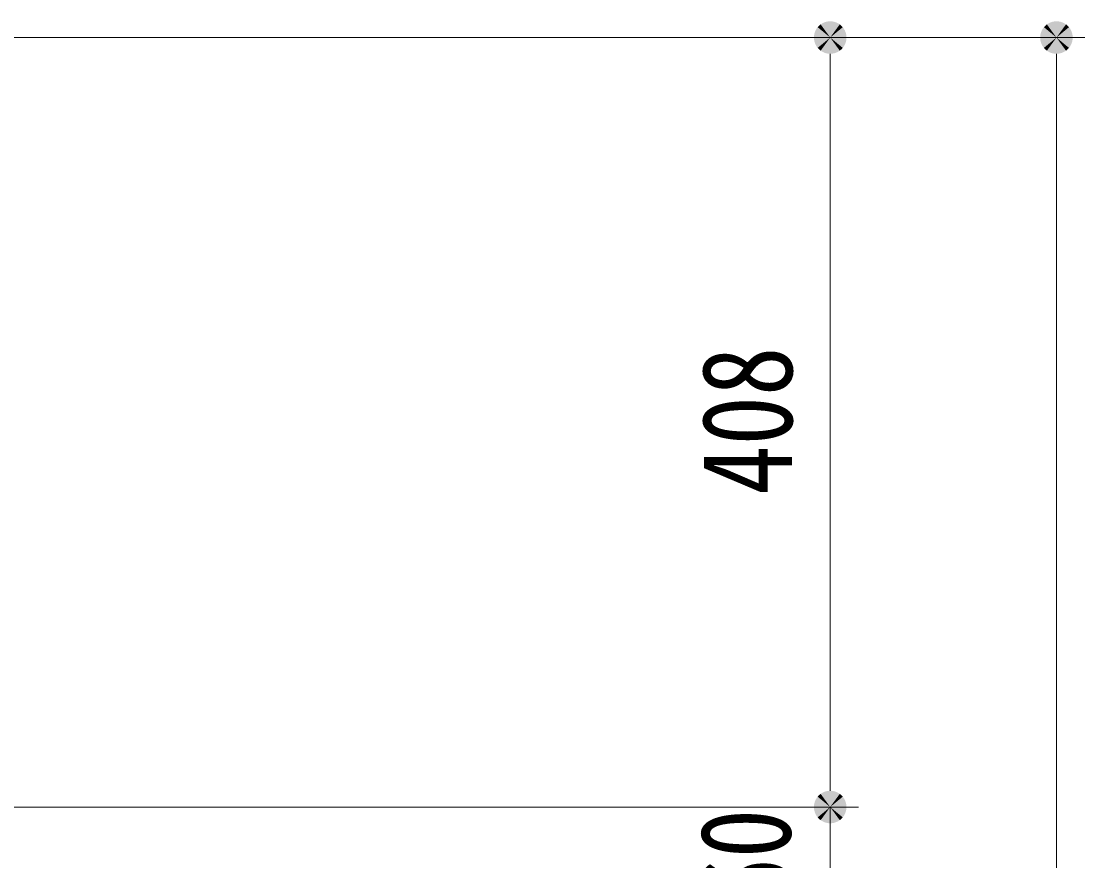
# Model space of a CAD drawing. Units: millimetres, scale not verified. Extents: x -4455 to 4455, y -3150 to 3150.
# Drawn here: x -945 to -381, y 1574 to 2019 of the extents above; entities that cross this region are included whole.
import ezdxf
from ezdxf.enums import TextEntityAlignment as Align

# ---------------------------------------------------------------- set-up
doc = ezdxf.new("R2010")
doc.units = ezdxf.units.MM
doc.header["$LTSCALE"] = 30
doc.layers.add('0-3_D-STR-DIM', color=4, linetype='Continuous', lineweight=13)
doc.layers.add('0-B_SUNPOU', color=1, linetype='Continuous', lineweight=18)
doc.styles.add('ＭＳ ゴシック', font='')
doc.styles.get('ＭＳ ゴシック').set_extended_font_data('MS Gothic')

# ---------------------------------------------------------------- blocks, each defined once
blk = doc.blocks.new('M1')
at = {"layer": '0-B_SUNPOU'}
blk.add_line((-7.5, 0), (-57.86, 0), dxfattribs=at)
for points in [[(0, 0), (-6.07, 4.41), (-5.47, 5.13)], [(0, 0), (-5.47, 5.13), (-4.78, 5.78)], [(0, 0), (-4.78, 5.78), (-4.02, 6.33)], [(0, 0), (-4.02, 6.33), (-3.19, 6.79)], [(0, 0), (-3.19, 6.79), (-2.32, 7.13)], [(0, 0), (-2.32, 7.13), (-1.41, 7.37)], [(0, 0), (-1.41, 7.37), (-0.47, 7.49)], [(0, 0), (-0.47, 7.49), (0.47, 7.49)], [(0, 0), (0.47, 7.49), (1.41, 7.37)], [(0, 0), (1.41, 7.37), (2.32, 7.13)], [(0, 0), (2.32, 7.13), (3.19, 6.79)], [(0, 0), (3.19, 6.79), (4.02, 6.33)], [(0, 0), (4.02, 6.33), (4.78, 5.78)], [(0, 0), (4.78, 5.78), (5.47, 5.13)], [(0, 0), (5.47, 5.13), (6.07, 4.41)], [(0, 0), (-7.5, 0), (-7.44, 0.94)], [(0, 0), (-7.44, -0.94), (-7.5, 0)], [(0, 0), (-7.44, 0.94), (-7.26, 1.87)], [(0, 0), (-7.26, -1.87), (-7.44, -0.94)], [(0, 0), (-7.26, 1.87), (-6.97, 2.76)], [(0, 0), (-6.97, -2.76), (-7.26, -1.87)], [(0, 0), (-6.97, 2.76), (-6.57, 3.61)], [(0, 0), (-6.57, -3.61), (-6.97, -2.76)], [(0, 0), (-6.57, 3.61), (-6.07, 4.41)], [(0, 0), (-6.07, -4.41), (-6.57, -3.61)], [(0, 0), (-5.47, -5.13), (-6.07, -4.41)], [(0, 0), (-4.78, -5.78), (-5.47, -5.13)], [(0, 0), (-4.02, -6.33), (-4.78, -5.78)], [(0, 0), (-3.19, -6.79), (-4.02, -6.33)], [(0, 0), (-2.32, -7.13), (-3.19, -6.79)], [(0, 0), (-1.41, -7.37), (-2.32, -7.13)], [(0, 0), (-0.47, -7.49), (-1.41, -7.37)], [(0, 0), (0.47, -7.49), (-0.47, -7.49)], [(0, 0), (6.07, 4.41), (6.57, 3.61)], [(0, 0), (6.57, 3.61), (6.97, 2.76)], [(0, 0), (6.97, 2.76), (7.26, 1.87)], [(0, 0), (7.26, 1.87), (7.44, 0.94)], [(0, 0), (7.44, 0.94), (7.5, 0)], [(0, 0), (1.41, -7.37), (0.47, -7.49)], [(0, 0), (2.32, -7.13), (1.41, -7.37)], [(0, 0), (3.19, -6.79), (2.32, -7.13)], [(0, 0), (4.02, -6.33), (3.19, -6.79)], [(0, 0), (4.78, -5.78), (4.02, -6.33)], [(0, 0), (5.47, -5.13), (4.78, -5.78)], [(0, 0), (6.07, -4.41), (5.47, -5.13)], [(0, 0), (6.57, -3.61), (6.07, -4.41)], [(0, 0), (6.97, -2.76), (6.57, -3.61)], [(0, 0), (7.26, -1.87), (6.97, -2.76)], [(0, 0), (7.44, -0.94), (7.26, -1.87)], [(0, 0), (7.5, 0), (7.44, -0.94)]]:
    blk.add_solid(points, dxfattribs=at)

msp = doc.modelspace()

# ---------------------------------------------------------------- linework, layer by layer
at = {"layer": '0-3_D-STR-DIM', "color": 1, "lineweight": 18}
for p, q in [((-1441.01, 2010.15), (-501, 2010.15)), ((-1441.01, 2010.15), (-381, 2010.15)), ((-516, 1636.51), (-516, 1975.65)), ((-396, 1975.65), (-396, -223.49)), ((-516, 1636.51), (-516, 1671.01)), ((-1441.02, 1602.01), (-501, 1602.01)), ((-1441.02, 1602.01), (-501, 1602.01)), ((-516, 1542.01), (-516, 1602.01))]:
    msp.add_line(p, q, dxfattribs=at)

# ---------------------------------------------------------------- block references
at = {"layer": '0-3_D-STR-DIM', "xscale": 1.15, "yscale": 1.15}
for p, rotation in [((-516, 2010.15), 90), ((-396, 2010.15), 90), ((-516, 1602.01), 270), ((-516, 1602.01), 270)]:
    msp.add_blockref('M1', p, dxfattribs=dict(at, rotation=rotation))

# ---------------------------------------------------------------- texts
at = {"layer": '0-3_D-STR-DIM', "color": 3, "style": 'ＭＳ ゴシック', "width": 0.8}
for s, p in [('408', (-521.75, 1767.58)), ('60', (-522.59, 1548.62))]:
    msp.add_text(s, height=48.17, rotation=90, dxfattribs=at).set_placement(p, align=Align.BOTTOM_LEFT)

doc.saveas('drawing.dxf')
